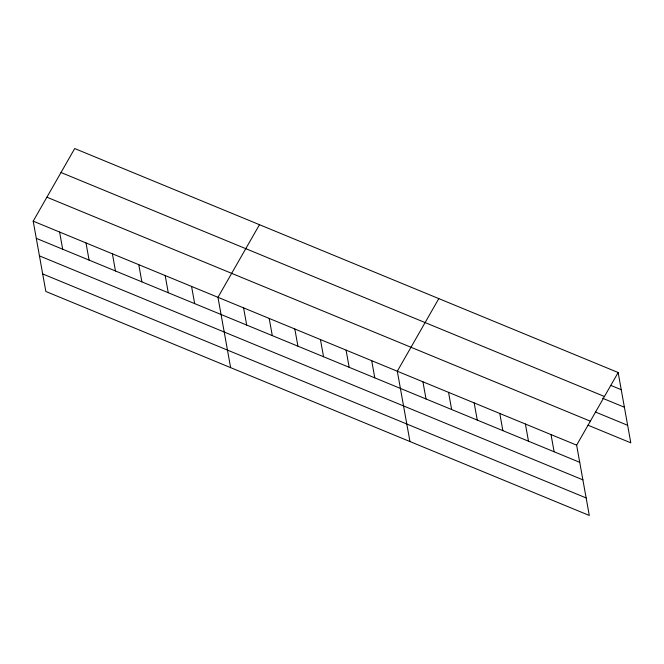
<?xml version="1.0" encoding="UTF-8"?>
<svg xmlns="http://www.w3.org/2000/svg" width="664" height="664" viewBox="0 0 664 664"><rect width="100%" height="100%" fill="white"/><g stroke="black" fill="none" stroke-linecap="round" stroke-linejoin="round"><path stroke-width="1" d="M618.151 372.521L576.642 445.146L589.292 515.455L45.849 291.479L33.2 221.162L74.708 148.545L618.151 372.521L630.8 442.838L588.105 425.242M259.475 224.698L217.966 297.314L230.624 367.632M438.813 298.609L397.304 371.226L409.962 441.543M610.805 385.402L621.238 389.702M61.013 172.507L604.447 396.491M602.572 398.242L624.392 407.239M595.384 412.004L627.646 425.3M46.895 197.2L590.337 421.175M33.2 221.162L576.642 445.146M36.288 238.343L579.73 462.327M39.45 255.881L582.892 479.856M42.695 273.942L586.138 497.925M551.02 434.588L554.116 451.761M525.407 424.022L528.494 441.203M499.784 413.464L502.872 430.645M474.162 402.907L477.258 420.088M448.549 392.349L451.636 409.53M422.926 381.792L426.014 398.973M371.691 360.668L374.778 377.849M346.068 350.111L349.156 367.292M320.446 339.553L323.542 356.734M294.833 328.995L297.92 346.176M269.211 318.438L272.298 335.611M243.588 307.872L246.684 325.053M191.572 286.433L194.668 303.614M165.178 275.56L168.266 292.741M138.784 264.679L141.872 281.86M112.39 253.797L115.478 270.978M85.988 242.924L89.084 260.097M59.594 232.043L62.69 249.224"/></g></svg>
